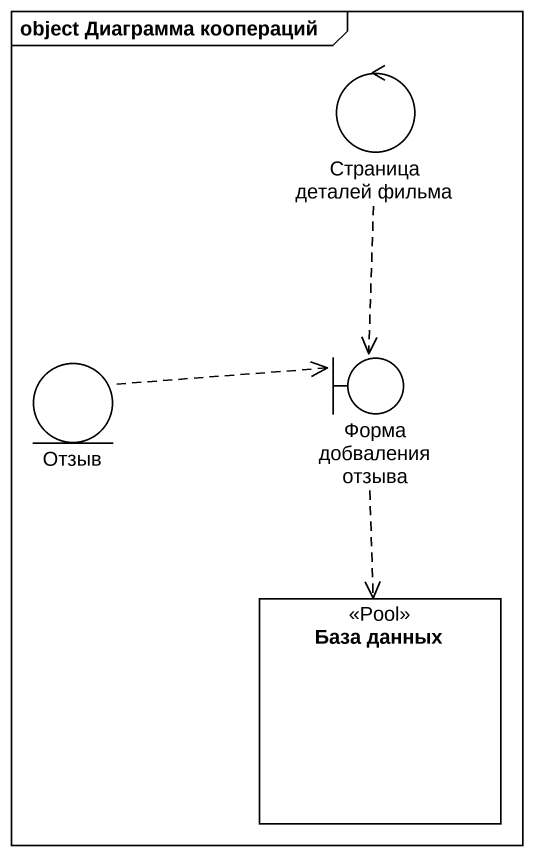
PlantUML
@startuml
mainframe object Диаграмма коопераций
control "Страница деталей фильма" as Страница_деталей_фильма
entity Отзыв
boundary "Форма добваления отзыва" as Форма_добваления_отзыва
rectangle "База данных" as База_данных <<Pool>>
Страница_деталей_фильма ..> Форма_добваления_отзыва
Отзыв .right.> Форма_добваления_отзыва
Форма_добваления_отзыва ..> База_данных
@enduml
